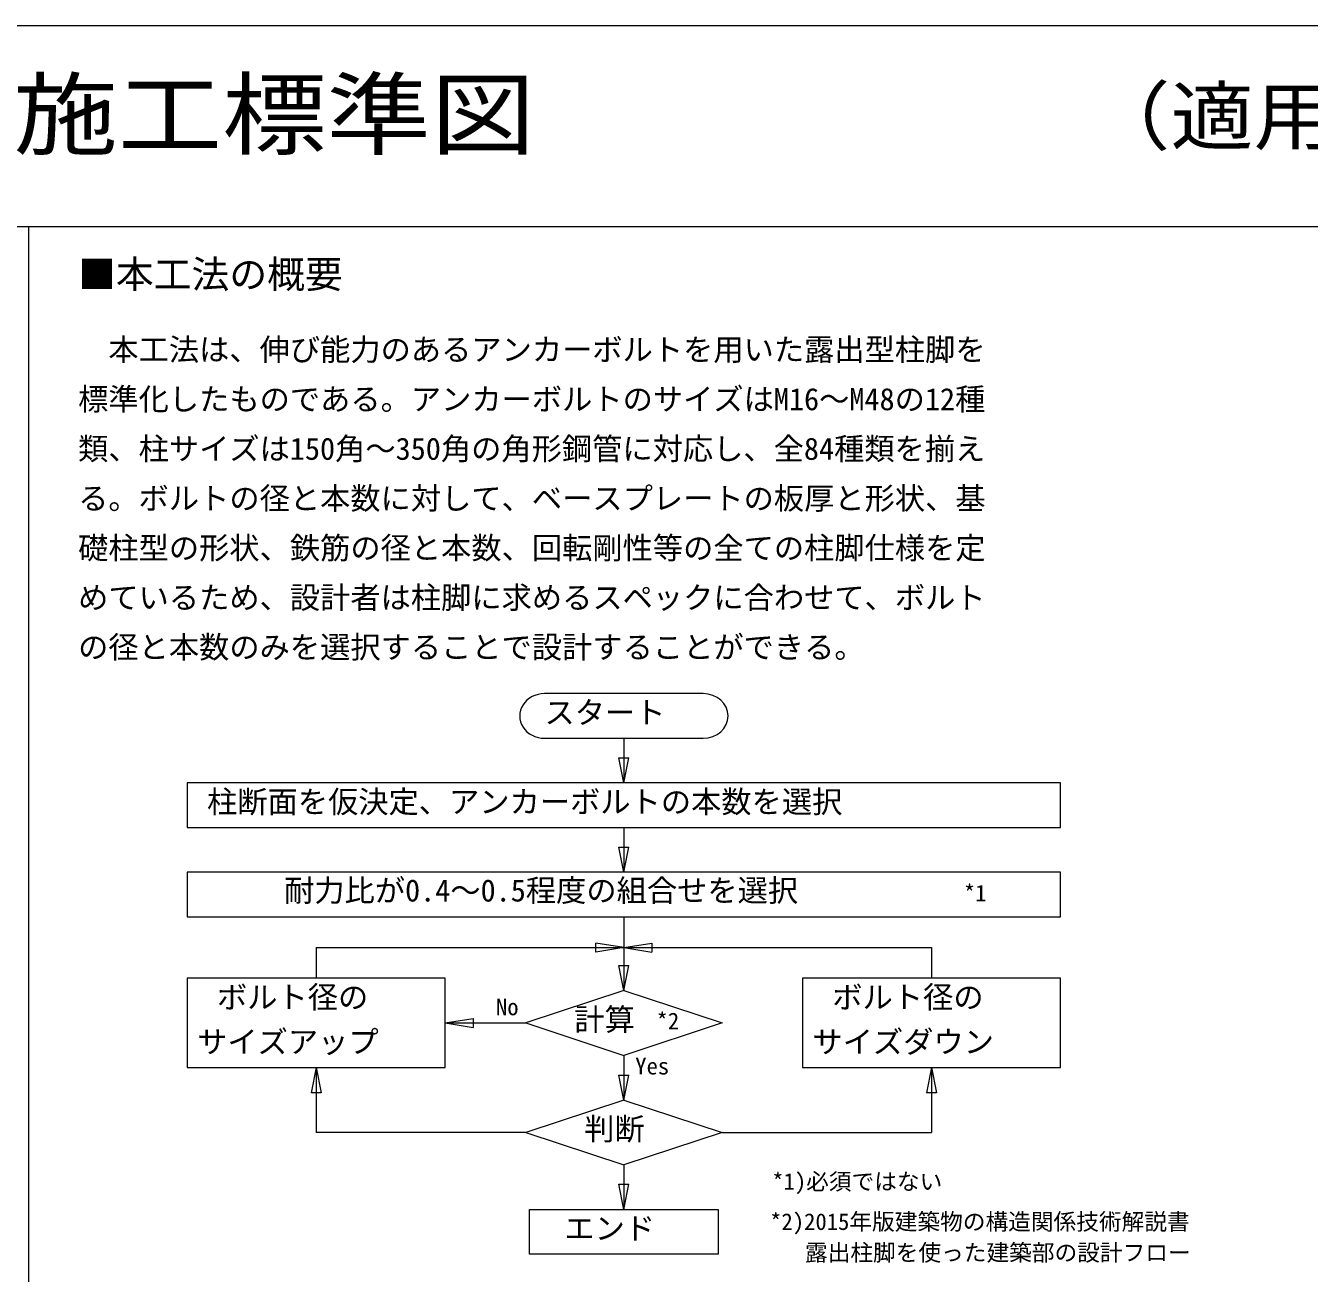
# Model space of a CAD drawing. Units: millimetres, scale not verified. Extents: x -29750 to 29507, y -17676 to 20635.
# Drawn here: x -19895 to -10194, y 10942 to 20375 of the extents above; entities that cross this region are included whole.
import ezdxf
from ezdxf.enums import TextEntityAlignment as Align

# ---------------------------------------------------------------- set-up
doc = ezdxf.new("R2010")
doc.units = ezdxf.units.MM
doc.header["$LTSCALE"] = 30
doc.layers.add('0-2_0-8_文字', color=7, linetype='Continuous', lineweight=18)
doc.layers.add('0-3_0-0', color=7, linetype='Continuous', lineweight=18)
doc.styles.add('ＭＳ ゴシック', font='')
doc.styles.get('ＭＳ ゴシック').set_extended_font_data('MS Gothic')

msp = doc.modelspace()

# ---------------------------------------------------------------- linework, layer by layer
at = {"layer": '0-3_0-0', "lineweight": 9}
for p, q in [((-29749.66, 20374.93), (29506.58, 20374.93)), ((-121.54, 18852.91), (-29749.66, 18852.91)), ((-19873.62, 18852.91), (-19873.62, -17675.56))]:
    msp.add_line(p, q, dxfattribs=at)
at = {"layer": '0-3_0-0', "color": 5}
for p, q in [((-14773.93, 15324.63), (-15973.93, 15324.63)), ((-15973.93, 14987.13), (-14773.93, 14987.13)), ((-15373.93, 14987.13), (-15373.93, 14649.63)), ((-15373.93, 14649.63), (-15411.19, 14839.8)), ((-15411.19, 14839.8), (-15336.67, 14839.8)), ((-15373.93, 14649.63), (-15336.67, 14839.8)), ((-18673.93, 14649.63), (-18673.93, 14312.13)), ((-12073.93, 14649.63), (-18673.93, 14649.63)), ((-12073.93, 14312.13), (-12073.93, 14649.63)), ((-18673.93, 14312.13), (-12073.93, 14312.13)), ((-15373.93, 14312.13), (-15373.93, 13974.63)), ((-15373.93, 13974.63), (-15411.19, 14164.8)), ((-15411.19, 14164.8), (-15336.67, 14164.8)), ((-15373.93, 13974.63), (-15336.67, 14164.8)), ((-18673.93, 13974.63), (-18673.93, 13637.13)), ((-12073.93, 13974.63), (-18673.93, 13974.63)), ((-12073.93, 13637.13), (-12073.93, 13974.63)), ((-18673.93, 13637.13), (-12073.93, 13637.13)), ((-15373.93, 13637.13), (-15373.93, 13079.91)), ((-17698.93, 13404.75), (-17698.93, 13172.38)), ((-17698.93, 13404.75), (-13048.93, 13404.75)), ((-15373.93, 13404.75), (-15585.24, 13438.29)), ((-15585.24, 13371.22), (-15585.24, 13438.29)), ((-15373.93, 13404.75), (-15585.24, 13371.22)), ((-15373.93, 13404.75), (-15162.63, 13438.29)), ((-15373.93, 13404.75), (-15162.63, 13371.22)), ((-15162.63, 13438.29), (-15162.63, 13371.22)), ((-13048.93, 13404.75), (-13048.93, 13172.38)), ((-15373.93, 13079.91), (-15411.19, 13270.08)), ((-15411.19, 13270.08), (-15336.67, 13270.08)), ((-15373.93, 13079.91), (-15336.67, 13270.08)), ((-16723.93, 13172.38), (-18673.93, 13172.38)), ((-18673.93, 13172.38), (-18673.93, 12497.38)), ((-12073.93, 13172.38), (-14023.93, 13172.38)), ((-14023.93, 13172.38), (-14023.93, 12497.38)), ((-16723.93, 12834.88), (-16512.63, 12868.41)), ((-16723.93, 12834.88), (-16115.68, 12834.88)), ((-16723.93, 12834.88), (-16512.63, 12801.35)), ((-16512.63, 12868.41), (-16512.63, 12801.35)), ((-17698.93, 12497.38), (-17736.19, 12307.2)), ((-17698.93, 12497.38), (-17661.67, 12307.2)), ((-17698.93, 12497.38), (-17698.93, 12007.33)), ((-15373.93, 12250.3), (-15411.19, 12440.48)), ((-15411.19, 12440.48), (-15336.67, 12440.48)), ((-15373.93, 12250.3), (-15336.67, 12440.48)), ((-13048.93, 12497.38), (-13086.19, 12307.2)), ((-13048.93, 12497.38), (-13011.67, 12307.2)), ((-13048.93, 12497.38), (-13048.93, 12007.33)), ((-17661.67, 12307.2), (-17736.19, 12307.2)), ((-13011.67, 12307.2), (-13086.19, 12307.2)), ((-16115.68, 12007.33), (-17698.93, 12007.33)), ((-14632.18, 12007.33), (-13048.93, 12007.33)), ((-15411.19, 11614.98), (-15336.67, 11614.98)), ((-15373.93, 11424.81), (-15336.67, 11614.98)), ((-16086.43, 11087.31), (-16086.43, 11424.81)), ((-14661.43, 11087.31), (-16086.43, 11087.31))]:
    msp.add_line(p, q, dxfattribs=at)
for points in [[(-18673.93, 12497.38), (-16723.93, 12497.38), (-16723.93, 13172.38)], [(-14023.93, 12497.38), (-12073.93, 12497.38), (-12073.93, 13172.38)], [(-15373.93, 13079.91), (-16115.68, 12834.88), (-15373.93, 12589.86)], [(-15373.93, 13079.91), (-14632.18, 12834.88), (-15373.93, 12589.86)], [(-15373.93, 12589.86), (-15373.93, 12252.36), (-14632.18, 12007.33), (-15373.93, 11762.31)], [(-15373.93, 12252.36), (-16115.68, 12007.33), (-15373.93, 11762.31)], [(-15373.93, 11762.31), (-15373.93, 11424.81), (-15411.19, 11614.98)], [(-16086.43, 11424.81), (-14661.43, 11424.81), (-14661.43, 11087.31)]]:
    msp.add_lwpolyline(points, dxfattribs=at)
for centre, start_param, end_param in [((-15973.93, 15155.88), 1.5707963, 4.712389), ((-14773.93, 15155.88), 4.712389, 7.8539816)]:
    msp.add_ellipse(centre, major_axis=(187.5, 0), ratio=0.9, start_param=start_param, end_param=end_param, dxfattribs=at)

# ---------------------------------------------------------------- texts
at = {"layer": '0-2_0-8_文字', "style": 'ＭＳ ゴシック', "width": 1.1}
msp.add_text('（適用柱サイズ\u3000□150x150～□250x250）', height=419, dxfattribs=at).set_placement((-11872.58, 19355.68), align=Align.BOTTOM_LEFT)
at = {"layer": '0-2_0-8_文字', "style": 'ＭＳ ゴシック'}
for s, p in [('*1', (-12804.73, 13716.01)), ('*1)必須ではない', (-14253.09, 11535.69))]:
    msp.add_text(s, height=125.7, dxfattribs=at).set_placement(p, align=Align.BOTTOM_LEFT)
at = {"layer": '0-3_0-0', "style": 'ＭＳ ゴシック', "width": 1.15}
msp.add_text('フリーベース工法設計施工標準図', height=502.8, dxfattribs=at).set_placement((-27874.66, 19301.83), align=Align.BOTTOM_LEFT)
at = {"layer": '0-3_0-0', "style": 'ＭＳ ゴシック'}
for s, height, p in [('■本工法の概要', 209.5, (-19498.62, 18327.8)), ('\u3000本工法は、伸び能力のあるアンカーボルトを用いた露出型柱脚を', 167.6, (-19498.62, 17792.23)), ('標準化したものである。アンカーボルトのサイズはM16～M48の12種', 167.6, (-19498.62, 17417.23)), ('類、柱サイズは150角～350角の角形鋼管に対応し、全84種類を揃え', 167.6, (-19498.62, 17042.23)), ('る。ボルトの径と本数に対して、ベースプレートの板厚と形状、基', 167.6, (-19498.62, 16667.23)), ('礎柱型の形状、鉄筋の径と本数、回転剛性等の全ての柱脚仕様を定', 167.6, (-19498.62, 16292.23)), ('めているため、設計者は柱脚に求めるスペックに合わせて、ボルト', 167.6, (-19498.62, 15917.23)), ('の径と本数のみを選択することで設計することができる。', 167.6, (-19498.62, 15542.23)), ('スタート', 167.6, (-15973.93, 15048.18)), ('柱断面を仮決定、アンカーボルトの本数を選択', 167.6, (-18523.93, 14373.18)), ('耐力比が0.4～0.5程度の組合せを選択', 167.6, (-17942.08, 13702.67)), ('ボルト径の', 167.6, (-18448.93, 12895.93)), ('ボルト径の', 167.6, (-13798.93, 12895.93)), ('No', 125.7, (-16340.68, 12855.36)), ('計算', 167.6, (-15748.93, 12727.18)), ('*2', 125.7, (-15127.19, 12749.63)), ('サイズアップ', 167.6, (-18598.93, 12558.43)), ('サイズダウン', 167.6, (-13948.93, 12558.43)), (' Yes', 125.7, (-15373.93, 12407.83)), ('判断', 167.6, (-15673.93, 11899.63)), ('エンド', 167.6, (-15823.93, 11148.36)), ('*2)2015年版建築物の構造関係技術解説書', 125.7, (-14268.66, 11232)), ('   露出柱脚を使った建築部の設計フロー', 125.7, (-14262.06, 10998.2))]:
    msp.add_text(s, height=height, dxfattribs=at).set_placement(p, align=Align.BOTTOM_LEFT)

doc.saveas('drawing.dxf')
